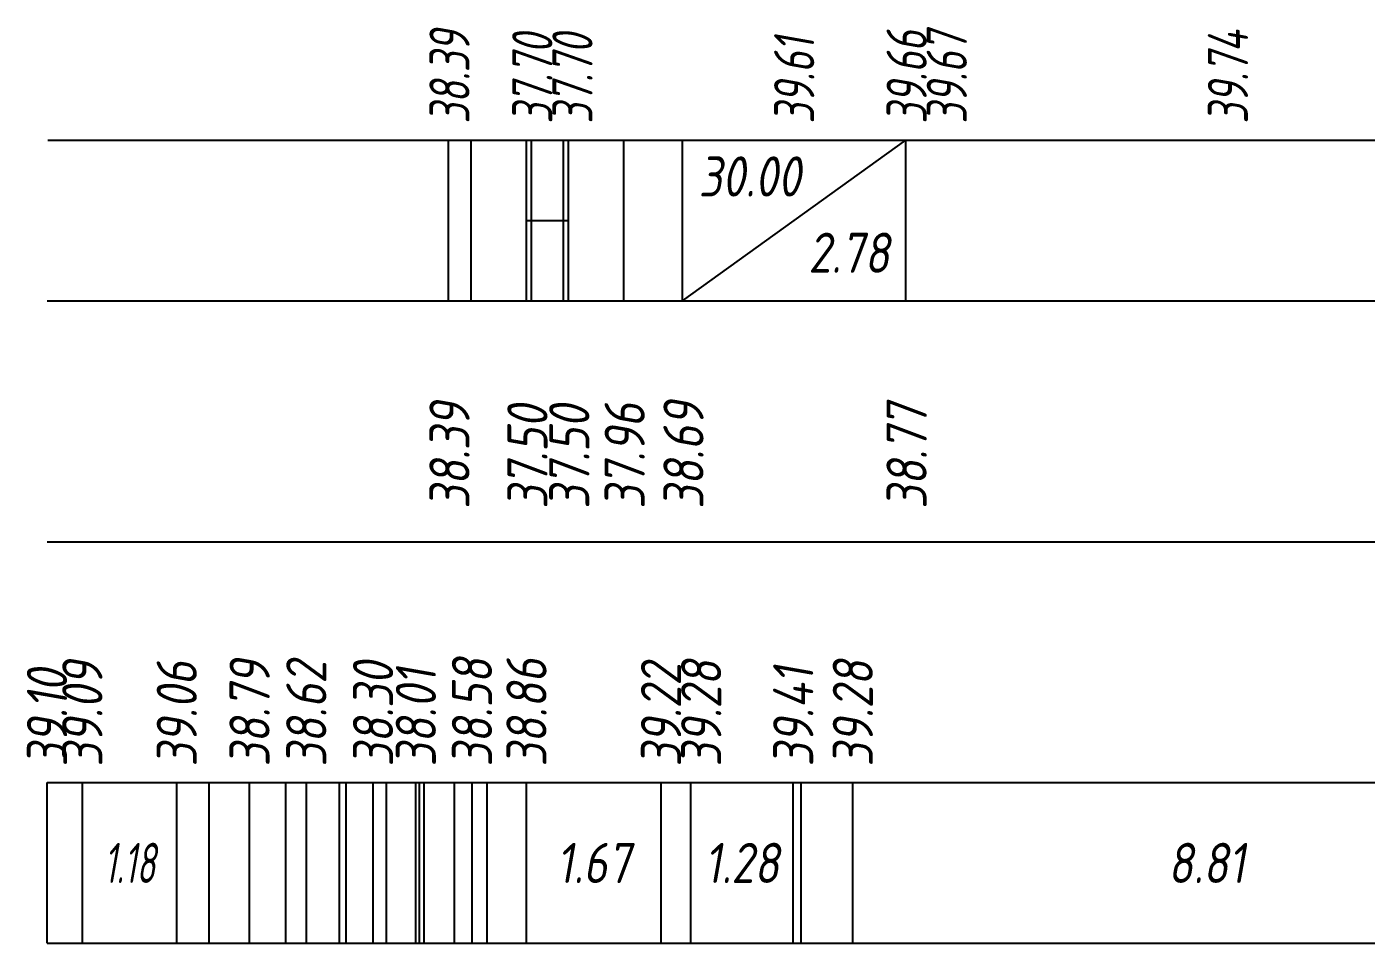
# Model space of a CAD drawing. Extents: x -717 to 1451, y -133302 to 233.
# Drawn here: x -360.1 to -276.8, y -112057.8 to -112000.7 of the extents above; entities that cross this region are included whole.
import ezdxf
from ezdxf.enums import TextEntityAlignment as Align

# ---------------------------------------------------------------- set-up
doc = ezdxf.new("R2010")
doc.units = 0
for name, color, linetype in [('Код_510', 7, 'Continuous'), ('Код_514', 1, 'Continuous'), ('Код_516', 1, 'Continuous'), ('Таблица', 7, 'Continuous')]:
    doc.layers.add(name, color=color, linetype=linetype)
doc.styles.add('М', font='romand.shx', dxfattribs={"width": 0.8, "oblique": 10, "height": 2.5})

msp = doc.modelspace()

# ---------------------------------------------------------------- linework, layer by layer
at = {"layer": 'Код_510'}
for p, q in [((-358.868, -112057.811), (-358.868, -112047.811)), ((-356.668, -112057.811), (-356.668, -112047.811)), ((-350.791, -112057.811), (-350.791, -112047.811)), ((-348.775, -112057.811), (-348.775, -112047.811)), ((-346.258, -112057.811), (-346.258, -112047.811)), ((-343.995, -112057.811), (-343.995, -112047.811)), ((-342.725, -112057.811), (-342.725, -112047.811)), ((-340.665, -112057.811), (-340.665, -112047.811)), ((-340.253, -112057.811), (-340.253, -112047.811)), ((-338.572, -112057.811), (-338.572, -112047.811)), ((-337.734, -112057.811), (-337.734, -112047.811)), ((-335.905, -112057.811), (-335.905, -112047.811)), ((-335.687, -112057.811), (-335.687, -112047.811)), ((-335.388, -112057.811), (-335.388, -112047.811)), ((-333.5, -112057.811), (-333.5, -112047.811)), ((-332.411, -112057.811), (-332.411, -112047.811)), ((-331.471, -112057.811), (-331.471, -112047.811)), ((-329.019, -112057.811), (-329.019, -112047.811)), ((-320.646, -112057.811), (-320.646, -112047.811)), ((-318.795, -112057.811), (-318.795, -112047.811)), ((-312.417, -112057.811), (-312.417, -112047.811)), ((-311.917, -112057.811), (-311.917, -112047.811)), ((-308.708, -112057.811), (-308.708, -112047.811))]:
    msp.add_line(p, q, dxfattribs=at)
at = {"layer": 'Код_516'}
for p, q in [((-333.868, -112017.811), (-333.868, -112007.811)), ((-332.465, -112017.811), (-332.465, -112007.811)), ((-332.465, -112017.811), (-332.465, -112007.811)), ((-329.017, -112017.811), (-329.017, -112007.811)), ((-328.715, -112017.811), (-328.715, -112007.811)), ((-326.715, -112017.811), (-326.715, -112007.811)), ((-326.412, -112017.811), (-326.412, -112007.811)), ((-322.965, -112017.811), (-322.965, -112007.811)), ((-322.965, -112017.811), (-322.965, -112007.811)), ((-319.304, -112017.811), (-319.304, -112007.811)), ((-319.304, -112017.811), (-305.412, -112007.811)), ((-305.412, -112017.811), (-305.412, -112007.811)), ((-329.017, -112012.811), (-328.715, -112012.811)), ((-328.715, -112012.811), (-326.715, -112012.811)), ((-326.715, -112012.811), (-326.412, -112012.811))]:
    msp.add_line(p, q, dxfattribs=at)
at = {"layer": 'Таблица'}
for p, q in [((-358.814, -112007.811), (-164.973, -112007.811)), ((-358.868, -112017.811), (-165.027, -112017.811)), ((-358.868, -112032.811), (-165.027, -112032.811)), ((-358.868, -112047.811), (-165.027, -112047.811)), ((-358.868, -112057.811), (-165.027, -112057.811))]:
    msp.add_line(p, q, dxfattribs=at)

# ---------------------------------------------------------------- texts
at = {"layer": 'Код_510', "style": 'М', "oblique": 10, "width": 0.8}
for s, p in [('39.10', (-358.868, -112046.811)), ('39.09', (-356.668, -112046.811)), ('39.06', (-350.791, -112046.811)), ('38.79', (-346.258, -112046.811)), ('38.62', (-342.725, -112046.811)), ('38.30', (-338.572, -112046.811)), ('38.01', (-335.905, -112046.811)), ('38.58', (-332.411, -112046.811)), ('38.86', (-329.019, -112046.811)), ('39.22', (-320.646, -112046.811)), ('39.28', (-318.146, -112046.811)), ('39.41', (-312.417, -112046.811)), ('39.28', (-308.708, -112046.811))]:
    msp.add_text(s, height=2.5, rotation=90, dxfattribs=at).set_placement(p, align=Align.MIDDLE_LEFT)
at = {"layer": 'Код_510', "style": 'М', "oblique": 10}
for s, width, p in [('1.18', 0.6, (-353.729, -112052.811)), ('1.67', 0.8, (-324.832, -112052.811)), ('1.28', 0.8, (-315.606, -112052.811)), ('8.81', 0.8, (-286.685, -112052.811))]:
    msp.add_text(s, height=2.5, dxfattribs=dict(at, width=width)).set_placement(p, align=Align.MIDDLE_CENTER)
at = {"layer": 'Код_514', "style": 'М', "oblique": 10, "width": 0.7}
for s, p in [('38.39', (-333.814, -112006.771)), ('37.70', (-328.66, -112006.771)), ('37.70', (-326.16, -112006.771)), ('39.61', (-312.358, -112006.771)), ('39.66', (-305.358, -112006.771)), ('39.67', (-302.858, -112006.771)), ('39.74', (-285.358, -112006.771))]:
    msp.add_text(s, height=2.5, rotation=90, dxfattribs=at).set_placement(p, align=Align.MIDDLE_LEFT)
at = {"layer": 'Код_516', "style": 'М', "oblique": 10, "width": 0.8}
msp.add_text('30.00', height=2.5, dxfattribs=at).set_placement((-318.304, -112008.811), align=Align.TOP_LEFT)
msp.add_text('2.78', height=2.5, dxfattribs=at).set_placement((-306.412, -112016.811), align=Align.BOTTOM_RIGHT)
for s, p in [('38.39', (-333.814, -112030.76)), ('38.69', (-319.249, -112030.76)), ('38.77', (-305.358, -112030.76)), ('37.50', (-328.963, -112030.76)), ('37.50', (-326.357, -112030.76)), ('37.96', (-322.91, -112030.76))]:
    msp.add_text(s, height=2.5, rotation=90, dxfattribs=at).set_placement(p, align=Align.MIDDLE_LEFT)

doc.saveas('drawing.dxf')
